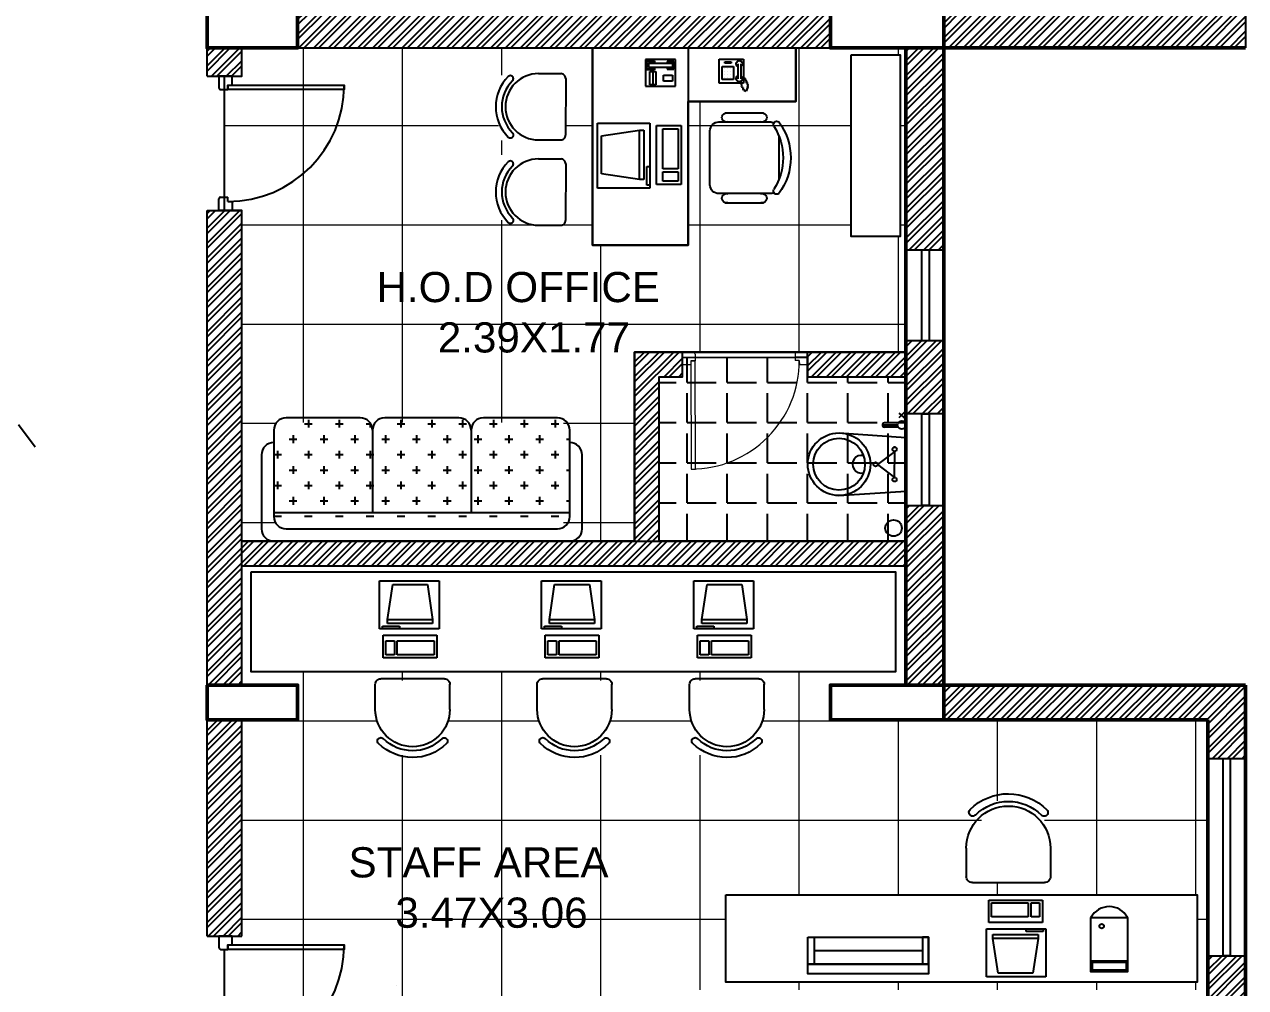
# Model space of a CAD drawing. Header units: millimetres. Extents: x 1521 to 3683, y 1649 to 3322.
# Drawn here: x 1620.914 to 1625.302, y 1663.918 to 1667.378 of the extents above; entities that cross this region are included whole.
import ezdxf

# ---------------------------------------------------------------- set-up
doc = ezdxf.new("R2010")
doc.units = ezdxf.units.MM
doc.header["$LTSCALE"] = 0.1
doc.linetypes.add('DASHED2', pattern=[0.375, 0.25, -0.125])
for name, color, linetype, lineweight in [('COL', 1, 'Continuous', 50), ('DOOR', 8, 'Continuous', 15), ('plan wall', 7, 'Continuous', 25), ('WALL', 7, 'Continuous', 50)]:
    doc.layers.add(name, color=color, linetype=linetype, lineweight=lineweight)
doc.styles.add('ATTR', font='romans.shx', dxfattribs={"width": 0.8, "height": 2.52})
doc.styles.add('WORKING', font='ARIALN.TTF')
pattern_1 = [(45, (959.437575, 807.466503), (-0.0265249055, 0.0265249055), []), (45, (959.437575, 807.48526), (-0.0265249055, 0.0265249055), [])]
pattern_2 = [(0, (959.43757, 807.4665), (0, 0.35636287), []), (90, (959.43757, 807.4665), (-0.35636287, 0), [])]

# ---------------------------------------------------------------- blocks, each defined once
blk = doc.blocks.new('RECTANG')
for p, q in [((1, 1), (0, 1)), ((0, 1), (0, 0)), ((1, 0), (1, 1)), ((0, 0), (1, 0))]:
    blk.add_line(p, q)
blk = doc.blocks.new('IBMAT', base_point=(61, 306))
for p, q in [((75, 307), (75, 306)), ((81, 307), (75, 307)), ((81, 306), (81, 307))]:
    blk.add_line(p, q)
at = {"xscale": 21, "yscale": 17, "zscale": 21}
blk.add_blockref('RECTANG', (61, 306), dxfattribs=at)
blk = doc.blocks.new('KEYBOARD', base_point=(60, 294))
for p, xscale, yscale, zscale in [((60, 294), 19, 8, 19), ((61, 295), 13, 5, 13), ((75, 295), 3, 5, 3)]:
    blk.add_blockref('RECTANG', p, dxfattribs=dict(xscale=xscale, yscale=yscale, zscale=zscale))
blk = doc.blocks.new('COMPUTER')
for p, q in [((-6.64, 16.23), (-8.5, 3.5)), ((6.08, 16.23), (-6.64, 16.23)), ((8, 3.5), (6.08, 16.23)), ((-8.5, 3.5), (-8.5, 2.04)), ((8, 3.5), (-8.5, 3.5)), ((-8.5, 2.04), (8, 2.04)), ((8, 2.04), (8, 3.5))]:
    blk.add_line(p, q)
at = {"xscale": 1.033846153846152, "yscale": 1.033846153846152, "zscale": 1.033846153846152}
for name, p in [('IBMAT', (-10.86, 0)), ('KEYBOARD', (-10.05, -10.5))]:
    blk.add_blockref(name, p, dxfattribs=at)
blk = doc.blocks.new('DESK2')
for p, q in [((33, 0), (-33, 0)), ((-33, 0), (-33, -68)), ((33, -32), (33, 0)), ((-33, -32), (33, -32)), ((-15, -68), (-15, -32)), ((-33, -68), (-15, -68))]:
    blk.add_line(p, q)
blk = doc.blocks.new('CHAIR7')
for p, q in [((5.12, 15.04), (17.88, 15.04)), ((0, 9), (0, -9)), ((20, 12), (3, 12)), ((23, -7.44), (23, 7.44)), ((3, -12), (20, -12)), ((5.12, -15), (17.88, -15))]:
    blk.add_line(p, q)
for centre, radius, start, end in [((5.56, 13.54), 1.56, 73.7398, 286.2602), ((17.44, 13.54), 1.56, 253.7398, 106.2602), ((3, 9), 3, 90, 180), ((20, 9), 3, 62.4156, 90), ((22.34, 11.12), 1.1, 53.3099, 212.0274), ((4.82, 0), 19.64, 327.5758, 32.4242), ((7, 0), 20, 323.1301, 36.8699), ((3, -9), 3, 180, 270), ((5.56, -13.5), 1.56, 73.7398, 286.2602), ((17.44, -13.5), 1.56, 253.7398, 106.2602), ((20, -9), 3, 270, 297.5844), ((22.34, -11.12), 1.1, 147.9726, 306.6901)]:
    blk.add_arc(centre, radius, start, end)
blk = doc.blocks.new('FNPHONE')
for p, q in [((-7.29, 6.54), (-7.29, 1.54)), ((-6.29, 6.54), (-6.29, 1.54)), ((-3.87, 4.85), (-3.87, 4.85)), ((-2.94, 4.85), (-2.94, 4.85)), ((-2, 4.85), (-2, 4.85)), ((-9.1, 0.22), (-9.7, 0.02)), ((-8.9, 0.62), (-9.5, 0.42)), ((-8.7, 1.02), (-9.3, 0.82)), ((-8.5, 1.42), (-9.1, 1.22)), ((-8.3, 1.82), (-8.9, 1.62)), ((-7.14, 0.56), (-7.5, -0.58)), ((-3.87, 3.91), (-3.87, 3.91)), ((-3.87, 2.97), (-3.87, 2.97)), ((-3.87, 2.03), (-3.87, 2.03)), ((-2.94, 3.91), (-2.94, 3.91)), ((-2.94, 2.97), (-2.94, 2.97)), ((-2.94, 2.03), (-2.94, 2.03)), ((-2, 3.91), (-2, 3.91)), ((-2, 2.97), (-2, 2.97)), ((-2, 2.03), (-2, 2.03)), ((-9.3, -0.18), (-9.9, -0.38)), ((-9.3, -0.58), (-9.9, -0.78)), ((-9.3, -0.98), (-9.9, -1.18)), ((-9.3, -1.38), (-9.9, -1.58)), ((-9.1, -1.78), (-9.7, -1.98)), ((-8.9, -2.18), (-9.5, -2.38)), ((-8.43, -2.46), (-9.03, -2.66)), ((-7.9, -1.98), (-8.5, -2.18)), ((-7.7, -1.58), (-8.3, -1.78)), ((-7.5, -1.18), (-8.1, -1.38)), ((-7.3, -0.78), (-7.9, -0.98))]:
    blk.add_line(p, q)
for centre, start, end in [((-6.79, 6.54), 298.4915, 241.5085), ((-6.79, 1.54), 118.4915, 61.5085)]:
    blk.add_arc(centre, 1.05, start, end)
for p, xscale, yscale, zscale in [((-8.21, 0), 8.20528234483245, 8.104073169521023, 8.20528234483245), ((-4.81, 1.25), 3.75, 4.375, 3.75), ((-4.03, 6.72), 2.03125, 0.46875, 2.03125)]:
    blk.add_blockref('RECTANG', p, dxfattribs=dict(xscale=xscale, yscale=yscale, zscale=zscale))
blk = doc.blocks.new('http...pointasearch.autodesk.com.GeneralSymbolsCatalog.idropxml.MULTI_LINE_TELEPHONE.xml.MULTI_LINE_TELEPHONE')
for p, q in [((-4.5, 0), (4.5, 0)), ((-4.5, -10), (-4.5, 0)), ((4.5, 0), (4.5, -10)), ((-4, -0.5), (-4, -3)), ((-4, -3), (-3.25, -3)), ((-1.25, -0.5), (-3.75, -0.5)), ((-3.75, -0.5), (-3.75, -2.75)), ((-3.75, -2.75), (-3.25, -2.75)), ((-3.25, -1), (-1.75, -1)), ((-3.25, -1), (-3.25, -9)), ((-1.75, -9), (-1.75, -1)), ((-1.75, -2.75), (-1.25, -2.75)), ((-1.75, -3), (-1, -3)), ((-1.25, -2.75), (-1.25, -0.5)), ((-1, -3), (-1, -0.5)), ((-0.5, -1.5), (-0.5, -3.5)), ((4, -1.5), (-0.5, -1.5)), ((-0.5, -2.5), (4, -2.5)), ((-0.5, -3.5), (4, -3.5)), ((4, -3.5), (4, -1.5)), ((-3.75, -9.5), (-3.75, -7.25)), ((-3.75, -7.25), (-3.25, -7.25)), ((-1.75, -7.25), (-1.25, -7.25)), ((-1.25, -7.25), (-1.25, -9.5)), ((0.75, -6), (0.75, -9)), ((2.75, -6), (0.75, -6)), ((2.75, -9), (2.75, -6)), ((4.5, -10), (-4.5, -10)), ((-1.25, -9.5), (-3.75, -9.5)), ((-3.25, -9), (-1.75, -9)), ((0.75, -9), (2.75, -9))]:
    blk.add_line(p, q)
at = {"style": 'ATTR', "width": 0.8, "flags": 9}
blk.add_attdef('ESTCODE', (0, 0), '', height=0.0000256, dxfattribs=at)
blk = doc.blocks.new('chair cor')
for p, q in [((-27.5, 22.5), (-27.5, 4)), ((27.5, 22.5), (27.5, 4)), ((23.5, 0), (-23.5, 0))]:
    blk.add_line(p, q)
for centre, radius, start, end in [((0, 22.5), 35.5, 45.10271, 135.10271), ((0, 22.5), 27.5, 0, 180), ((0, 22.5), 30.5, 45.11955, 135.11955), ((-23.38, 45.79), 2.5, 135, 315.22099), ((23.29, 45.88), 2.5, 225, 45.11049), ((-23.5, 4), 4, 179.6528, 270), ((23.5, 4), 4, 270, 0.3472)]:
    blk.add_arc(centre, radius, start, end)
blk = doc.blocks.new('D75')
at = {"layer": 'DOOR'}
for p, q in [((0.05, 0.7), (0.05, 0.675)), ((0.05, 0.7), (0.075, 0.7)), ((0.05, 0.05), (0.05, 0.075)), ((0.05, 0.05), (0.075, 0.05))]:
    blk.add_line(p, q, dxfattribs=at)
for points in [[(0.075, 0.7), (0.075, 0.75), (0, 0.75), (0, 0.685)], [(0.01, 0.675), (0.05, 0.675)], [(0.01, 0.075), (0.05, 0.075)], [(0.075, 0.05), (0.075, 0), (0, 0), (0, 0.065)]]:
    blk.add_lwpolyline(points, dxfattribs=at)
blk.add_lwpolyline([(0.05, 0.075), (0.05, 0.05), (0.7, 0.05), (0.7, 0.075)], close=True, dxfattribs=at)
for centre, radius, start, end in [((0.01, 0.685), 0.01, 180, 270), ((0.05, 0.05), 0.65, 0, 90), ((0.01, 0.065), 0.01, 90, 180)]:
    blk.add_arc(centre, radius, start, end, dxfattribs=at)

msp = doc.modelspace()

# ---------------------------------------------------------------- hatches: boundary and pattern name
h = msp.add_hatch()
h.set_pattern_fill('STEEL', color=256, scale=0.011815, style=0)
h.set_pattern_definition(pattern_1)
h.paths.add_polyline_path([(1625.3021, 1669.5359), (1625.1662, 1669.5359), (1625.1662, 1668.8885), (1625.3021, 1668.8885)])
h.paths.add_polyline_path([(1625.3021, 1667.9122), (1625.1662, 1667.9122), (1625.1662, 1667.4182), (1624.2173, 1667.4182), (1624.2173, 1667.2934), (1625.3021, 1667.2934)])
h.paths.add_polyline_path([(1623.8105, 1667.4182), (1621.8959, 1667.4182), (1621.8959, 1667.2934), (1622.9552, 1667.2934), (1623.6856, 1667.2934), (1623.8105, 1667.2934)])
h.paths.add_polyline_path([(1621.6952, 1667.2934), (1621.5705, 1667.2934), (1621.5705, 1667.1915), (1621.6952, 1667.1915)])
h.paths.add_polyline_path([(1621.6952, 1667.4561), (1621.5705, 1667.4561), (1621.5705, 1667.4182), (1621.6952, 1667.4182)])
h.paths.add_polyline_path([(1624.2173, 1667.2934), (1624.0815, 1667.2934), (1624.0815, 1666.5684), (1624.2173, 1666.5684)])
h.paths.add_polyline_path([(1624.2173, 1666.2415), (1624.0815, 1666.2415), (1624.0815, 1666.2006), (1624.0815, 1665.979), (1624.2173, 1665.979)])
h.paths.add_polyline_path([(1624.0815, 1666.2006), (1623.7285, 1666.2006), (1623.7286, 1666.1557), (1623.7285, 1666.1557), (1623.7285, 1666.112), (1624.0815, 1666.112)])
h.paths.add_polyline_path([(1623.2792, 1666.1815), (1623.2793, 1666.1815), (1623.2792, 1666.2006), (1623.1067, 1666.2006), (1623.1067, 1665.5212), (1623.1954, 1665.5212), (1623.1954, 1666.112), (1623.2792, 1666.112)])
h.paths.add_polyline_path([(1621.6952, 1666.7093), (1621.6369, 1666.7093), (1621.5705, 1666.7093), (1621.5705, 1665.0046), (1621.6952, 1665.0046), (1621.6952, 1665.0514)])
h.paths.add_polyline_path([(1624.0815, 1665.5212), (1623.1954, 1665.5212), (1621.6952, 1665.5212), (1621.6952, 1665.4326), (1624.0815, 1665.4326)])
at = {"lineweight": 0}
h = msp.add_hatch(dxfattribs=at)
h.set_pattern_fill('NET', color=9, scale=0.11224, style=0)
h.set_pattern_definition(pattern_2)
h.paths.add_polyline_path([(1623.8844, 1667.2685), (1624.0606, 1667.2685), (1624.0606, 1666.6162), (1623.8844, 1666.6162)])
h.paths.add_polyline_path([(1622.6518, 1666.9605), (1622.6174, 1666.9605), (1622.6174, 1667.195), (1622.6518, 1667.195)])
h.paths.add_polyline_path([(1622.6518, 1667.0464), (1622.6518, 1667.0121), (1622.8589, 1667.0121), (1622.8589, 1667.0464)])
h.paths.add_polyline_path([(1622.6115, 1666.9085), (1622.6458, 1666.9085), (1622.6458, 1666.6741), (1622.6115, 1666.6741)])
h.paths.add_polyline_path([(1621.8196, 1665.5212), (1621.8196, 1665.9472), (1622.8507, 1665.9472), (1622.8507, 1665.5212), (1623.1067, 1665.5212), (1623.1067, 1666.2006), (1624.0815, 1666.2006), (1624.0815, 1667.2934), (1623.6856, 1667.2934), (1623.6856, 1667.1001), (1623.2989, 1667.1001), (1623.2989, 1666.5845), (1622.9552, 1666.5845), (1622.9552, 1667.2934), (1621.6952, 1667.2934), (1621.6952, 1667.1915), (1621.6328, 1667.1915), (1621.6369, 1666.7093), (1621.6952, 1666.7093), (1621.6952, 1665.5212)])
h = msp.add_hatch()
h.set_pattern_fill('ANGLE', color=9, scale=0.020676, style=0)
h.set_pattern_definition([(0, (684.8491, 958.43004), (0, 0.144420742), [0.105033267, -0.039387475]), (90, (684.8491, 958.43004), (-0.144420742, 0), [0.105033267, -0.039387475])])
h.paths.add_polyline_path([(1623.2792, 1666.1815), (1623.6836, 1666.1825), (1623.7285, 1666.1826), (1623.7285, 1666.112), (1624.0815, 1666.112), (1624.0815, 1665.5212), (1623.1954, 1665.5212), (1623.1954, 1666.112), (1623.2792, 1666.112)])
h = msp.add_hatch()
h.set_pattern_fill('STEEL', color=256, scale=0.011815, style=0)
h.set_pattern_definition(pattern_1)
h.paths.add_polyline_path([(1625.3021, 1665.0046), (1624.2173, 1665.0046), (1624.2173, 1664.8798), (1625.1662, 1664.8798), (1625.1662, 1664.7412), (1625.3021, 1664.7412)])
h.paths.add_polyline_path([(1624.2173, 1665.6491), (1624.0815, 1665.6491), (1624.0815, 1665.5212), (1624.0815, 1665.0046), (1624.2173, 1665.0046)])
h.paths.add_polyline_path([(1621.6952, 1664.8798), (1621.5705, 1664.8798), (1621.5705, 1664.103), (1621.6952, 1664.103)])
h = msp.add_hatch(dxfattribs=at)
h.set_pattern_fill('NET', color=9, scale=0.11224, style=0)
h.set_pattern_definition(pattern_2)
h.paths.add_polyline_path([(1622.4377, 1664.7525), (1622.1805, 1664.7525), (1622.1805, 1665.0208), (1622.4377, 1665.0208)])
h.paths.add_polyline_path([(1622.7624, 1665.0208), (1623.0196, 1665.0208), (1623.0196, 1664.7525), (1622.7624, 1664.7525)])
h.paths.add_polyline_path([(1623.5672, 1664.7525), (1623.31, 1664.7525), (1623.31, 1665.0208), (1623.5672, 1665.0208)])
h.paths.add_polyline_path([(1624.579, 1664.295), (1624.3526, 1664.295), (1624.3526, 1664.5881), (1624.579, 1664.5881)])
h.paths.add_polyline_path([(1622.9701, 1662.4442), (1622.9701, 1662.8008), (1623.3131, 1662.8008), (1623.3131, 1662.4442)])
h.paths.add_polyline_path([(1621.795, 1662.374), (1621.795, 1662.8484), (1622.8584, 1662.8484), (1622.8584, 1662.374), (1623.335, 1662.374), (1623.335, 1663.9099), (1625.1662, 1663.9099), (1625.1662, 1664.8798), (1623.8105, 1664.8798), (1623.8105, 1665.0514), (1621.6952, 1665.0514), (1621.6952, 1665.0046), (1621.8959, 1665.0046), (1621.8959, 1664.8798), (1621.6952, 1664.8798), (1621.6952, 1662.374)])
h.paths.add_polyline_path([(1623.4347, 1663.9367), (1623.4347, 1664.251), (1625.1287, 1664.251), (1625.1287, 1663.9367)])
h = msp.add_hatch()
h.set_pattern_fill('STEEL', color=256, scale=0.011815, style=0)
h.set_pattern_definition(pattern_1)
h.paths.add_polyline_path([(1625.3021, 1664.0323), (1625.1662, 1664.0323), (1625.1662, 1663.9099), (1625.1662, 1663.4902), (1625.3021, 1663.4902)])

# ---------------------------------------------------------------- linework, layer by layer
for p, q in [((1625.3021, 1671.0414), (1625.3021, 1667.2934)), ((1625.3021, 1671.0414), (1625.3021, 1667.2934)), ((1621.5705, 1667.1915), (1621.5705, 1667.2934)), ((1621.6952, 1667.1915), (1621.6952, 1667.2934)), ((1621.8959, 1667.2934), (1623.8105, 1667.2934)), ((1625.3021, 1667.2934), (1624.2173, 1667.2934)), ((1624.2173, 1667.2934), (1624.2173, 1665.0046)), ((1621.5705, 1667.1915), (1621.6952, 1667.1915)), ((1621.645, 1667.1593), (1621.645, 1667.1432)), ((1621.645, 1667.1593), (1621.661, 1667.1593)), ((1621.645, 1666.7415), (1621.645, 1666.7575)), ((1621.645, 1666.7415), (1621.661, 1666.7415)), ((1621.5705, 1664.8798), (1621.5705, 1666.7093)), ((1621.5705, 1666.7093), (1621.6952, 1666.7093)), ((1621.6952, 1665.0046), (1621.6952, 1666.7093)), ((1623.1067, 1666.2006), (1624.0815, 1666.2006)), ((1623.1067, 1665.5212), (1623.1067, 1666.2006)), ((1623.2792, 1666.112), (1623.2792, 1666.2006)), ((1623.7285, 1666.112), (1623.7285, 1666.2006)), ((1623.1954, 1666.112), (1623.2792, 1666.112)), ((1623.1954, 1665.5212), (1623.1954, 1666.112)), ((1623.7285, 1666.112), (1624.0815, 1666.112)), ((1621.6952, 1665.5212), (1624.0815, 1665.5212)), ((1621.6952, 1665.4326), (1624.0815, 1665.4326)), ((1624.2173, 1665.0046), (1625.3021, 1665.0046)), ((1625.3021, 1665.0046), (1625.3021, 1659.662)), ((1621.5705, 1664.103), (1621.5705, 1664.8798)), ((1621.6952, 1664.103), (1621.6952, 1664.8798)), ((1621.5705, 1664.103), (1621.6952, 1664.103)), ((1621.6321, 1664.0548), (1621.6321, 1663.2512)), ((1621.645, 1664.0709), (1621.645, 1664.0548)), ((1621.645, 1664.0709), (1621.661, 1664.0709)), ((1623.7519, 1664.0506), (1624.1406, 1664.0506)), ((1622.2524, 1663.9257), (1622.2524, 1663.9257))]:
    msp.add_line(p, q)
at = {"linetype": 'DASHED2'}
msp.add_line((1620.8923, 1665.9403), (1620.9615, 1665.8476), dxfattribs=at)
at = {"linetype": 'Continuous'}
for p, q in [((1622.1204, 1665.9643), (1621.8546, 1665.9643)), ((1621.9209, 1665.943), (1621.9486, 1665.943)), ((1621.9347, 1665.9569), (1621.9347, 1665.9292)), ((1622.0316, 1665.943), (1622.0593, 1665.943)), ((1622.0455, 1665.9569), (1622.0455, 1665.9292)), ((1622.1424, 1665.943), (1622.1582, 1665.943)), ((1622.1562, 1665.9461), (1622.1562, 1665.9292)), ((1622.4749, 1665.9643), (1622.209, 1665.9643)), ((1622.2532, 1665.943), (1622.2808, 1665.943)), ((1622.267, 1665.9569), (1622.267, 1665.9292)), ((1622.3639, 1665.943), (1622.3916, 1665.943)), ((1622.3778, 1665.9569), (1622.3778, 1665.9292)), ((1622.4747, 1665.943), (1622.5024, 1665.943)), ((1622.4885, 1665.9569), (1622.4885, 1665.9292)), ((1622.8293, 1665.9643), (1622.5635, 1665.9643)), ((1622.5854, 1665.943), (1622.6131, 1665.943)), ((1622.5993, 1665.9569), (1622.5993, 1665.9292)), ((1622.6962, 1665.943), (1622.7239, 1665.943)), ((1622.7101, 1665.9569), (1622.7101, 1665.9292)), ((1622.807, 1665.943), (1622.8347, 1665.943)), ((1622.8208, 1665.9569), (1622.8208, 1665.9292)), ((1621.8103, 1665.92), (1621.8103, 1665.6098)), ((1621.8793, 1665.9015), (1621.8793, 1665.8738)), ((1621.9901, 1665.9015), (1621.9901, 1665.8738)), ((1622.1009, 1665.9015), (1622.1009, 1665.8738)), ((1622.1647, 1665.92), (1622.1647, 1665.6246)), ((1622.2116, 1665.9015), (1622.2116, 1665.8738)), ((1622.3224, 1665.9015), (1622.3224, 1665.8738)), ((1622.4331, 1665.9015), (1622.4331, 1665.8738)), ((1622.5192, 1665.92), (1622.5192, 1665.6246)), ((1622.5439, 1665.9015), (1622.5439, 1665.8738)), ((1622.6547, 1665.9015), (1622.6547, 1665.8738)), ((1622.7654, 1665.9015), (1622.7654, 1665.8738)), ((1622.8736, 1665.6098), (1622.8736, 1665.92)), ((1621.8103, 1665.8757), (1621.8103, 1665.8757)), ((1621.8655, 1665.8877), (1621.8932, 1665.8877)), ((1621.9762, 1665.8877), (1622.0039, 1665.8877)), ((1622.087, 1665.8877), (1622.1147, 1665.8877)), ((1622.1978, 1665.8877), (1622.2255, 1665.8877)), ((1622.3085, 1665.8877), (1622.3362, 1665.8877)), ((1622.4193, 1665.8877), (1622.447, 1665.8877)), ((1622.5301, 1665.8877), (1622.5578, 1665.8877)), ((1622.6408, 1665.8877), (1622.6685, 1665.8877)), ((1622.7516, 1665.8877), (1622.7793, 1665.8877)), ((1622.8624, 1665.8877), (1622.8736, 1665.8877)), ((1622.8736, 1665.8757), (1622.8736, 1665.8757)), ((1621.766, 1665.8314), (1621.766, 1665.5655)), ((1621.8103, 1665.8323), (1621.8378, 1665.8323)), ((1621.8239, 1665.8461), (1621.8239, 1665.8184)), ((1621.9209, 1665.8323), (1621.9486, 1665.8323)), ((1621.9347, 1665.8461), (1621.9347, 1665.8184)), ((1622.0316, 1665.8323), (1622.0593, 1665.8323)), ((1622.0455, 1665.8461), (1622.0455, 1665.8184)), ((1622.1424, 1665.8323), (1622.1701, 1665.8323)), ((1622.1562, 1665.8461), (1622.1562, 1665.8184)), ((1622.2532, 1665.8323), (1622.2808, 1665.8323)), ((1622.267, 1665.8461), (1622.267, 1665.8184)), ((1622.3639, 1665.8323), (1622.3916, 1665.8323)), ((1622.3778, 1665.8461), (1622.3778, 1665.8184)), ((1622.4747, 1665.8323), (1622.5024, 1665.8323)), ((1622.4885, 1665.8461), (1622.4885, 1665.8184)), ((1622.5854, 1665.8323), (1622.6131, 1665.8323)), ((1622.5993, 1665.8461), (1622.5993, 1665.8184)), ((1622.6962, 1665.8323), (1622.7239, 1665.8323)), ((1622.7101, 1665.8461), (1622.7101, 1665.8184)), ((1622.807, 1665.8323), (1622.8347, 1665.8323)), ((1622.8208, 1665.8461), (1622.8208, 1665.8184)), ((1622.9179, 1665.5655), (1622.9179, 1665.8314)), ((1621.8655, 1665.7769), (1621.8932, 1665.7769)), ((1621.8793, 1665.7907), (1621.8793, 1665.763)), ((1621.9762, 1665.7769), (1622.0039, 1665.7769)), ((1621.9901, 1665.7907), (1621.9901, 1665.763)), ((1622.087, 1665.7769), (1622.1147, 1665.7769)), ((1622.1009, 1665.7907), (1622.1009, 1665.763)), ((1622.1978, 1665.7769), (1622.2255, 1665.7769)), ((1622.2116, 1665.7907), (1622.2116, 1665.763)), ((1622.3085, 1665.7769), (1622.3362, 1665.7769)), ((1622.3224, 1665.7907), (1622.3224, 1665.763)), ((1622.4193, 1665.7769), (1622.447, 1665.7769)), ((1622.4331, 1665.7907), (1622.4331, 1665.763)), ((1622.5301, 1665.7769), (1622.5578, 1665.7769)), ((1622.5439, 1665.7907), (1622.5439, 1665.763)), ((1622.6408, 1665.7769), (1622.6685, 1665.7769)), ((1622.6547, 1665.7907), (1622.6547, 1665.763)), ((1622.7516, 1665.7769), (1622.7793, 1665.7769)), ((1622.7654, 1665.7907), (1622.7654, 1665.763)), ((1622.8624, 1665.7769), (1622.8736, 1665.7769)), ((1621.8103, 1665.7215), (1621.8378, 1665.7215)), ((1621.8239, 1665.7354), (1621.8239, 1665.7077)), ((1621.9209, 1665.7215), (1621.9486, 1665.7215)), ((1621.9347, 1665.7354), (1621.9347, 1665.7077)), ((1622.0316, 1665.7215), (1622.0593, 1665.7215)), ((1622.0455, 1665.7354), (1622.0455, 1665.7077)), ((1622.1424, 1665.7215), (1622.1701, 1665.7215)), ((1622.1562, 1665.7354), (1622.1562, 1665.7077)), ((1622.2532, 1665.7215), (1622.2808, 1665.7215)), ((1622.267, 1665.7354), (1622.267, 1665.7077)), ((1622.3639, 1665.7215), (1622.3916, 1665.7215)), ((1622.3778, 1665.7354), (1622.3778, 1665.7077)), ((1622.4747, 1665.7215), (1622.5024, 1665.7215)), ((1622.4885, 1665.7354), (1622.4885, 1665.7077)), ((1622.5854, 1665.7215), (1622.6131, 1665.7215)), ((1622.5993, 1665.7354), (1622.5993, 1665.7077)), ((1622.6962, 1665.7215), (1622.7239, 1665.7215)), ((1622.7101, 1665.7354), (1622.7101, 1665.7077)), ((1622.807, 1665.7215), (1622.8347, 1665.7215)), ((1622.8208, 1665.7354), (1622.8208, 1665.7077)), ((1621.8793, 1665.68), (1621.8793, 1665.6523)), ((1621.9901, 1665.68), (1621.9901, 1665.6523)), ((1622.1009, 1665.68), (1622.1009, 1665.6523)), ((1622.2116, 1665.68), (1622.2116, 1665.6523)), ((1622.3224, 1665.68), (1622.3224, 1665.6523)), ((1622.4331, 1665.68), (1622.4331, 1665.6523)), ((1622.5439, 1665.68), (1622.5439, 1665.6523)), ((1622.6547, 1665.68), (1622.6547, 1665.6523)), ((1622.7654, 1665.68), (1622.7654, 1665.6523)), ((1621.8655, 1665.6661), (1621.8932, 1665.6661)), ((1621.9762, 1665.6661), (1622.0039, 1665.6661)), ((1622.087, 1665.6661), (1622.1147, 1665.6661)), ((1622.1978, 1665.6661), (1622.2255, 1665.6661)), ((1622.3085, 1665.6661), (1622.3362, 1665.6661)), ((1622.4193, 1665.6661), (1622.447, 1665.6661)), ((1622.5301, 1665.6661), (1622.5578, 1665.6661)), ((1622.6408, 1665.6661), (1622.6685, 1665.6661)), ((1622.7516, 1665.6661), (1622.7793, 1665.6661)), ((1622.8624, 1665.6661), (1622.8736, 1665.6661)), ((1621.8103, 1665.6246), (1622.8736, 1665.6246)), ((1621.8103, 1665.6107), (1621.8378, 1665.6107)), ((1621.9209, 1665.6107), (1621.9486, 1665.6107)), ((1622.0316, 1665.6107), (1622.0593, 1665.6107)), ((1622.1424, 1665.6107), (1622.1701, 1665.6107)), ((1622.2532, 1665.6107), (1622.2808, 1665.6107)), ((1622.3639, 1665.6107), (1622.3916, 1665.6107)), ((1622.4747, 1665.6107), (1622.5024, 1665.6107)), ((1622.5854, 1665.6107), (1622.6131, 1665.6107)), ((1622.6962, 1665.6107), (1622.7239, 1665.6107)), ((1622.807, 1665.6107), (1622.8347, 1665.6107)), ((1621.8546, 1665.5655), (1622.8293, 1665.5655)), ((1621.8103, 1665.5212), (1622.8736, 1665.5212))]:
    msp.add_line(p, q, dxfattribs=at)
at = {"lineweight": 25}
msp.add_line((1624.0436, 1665.8587), (1624.0383, 1665.8587), dxfattribs=at)
at = {"color": 253}
for p, q in [((1625.1662, 1664.7412), (1625.3021, 1664.7412)), ((1625.1662, 1664.0323), (1625.3021, 1664.0323))]:
    msp.add_line(p, q, dxfattribs=at)
for points in [[(1621.6952, 1667.2934), (1622.9552, 1667.2934), (1622.9552, 1666.5845), (1623.2989, 1666.5845), (1623.2989, 1667.1001), (1623.6856, 1667.1001), (1623.6856, 1667.2934), (1624.0815, 1667.2934), (1624.0815, 1666.2006), (1623.1067, 1666.2006), (1623.1067, 1665.5212), (1621.6952, 1665.5212), (1621.6952, 1666.7093), (1621.6328, 1666.7093), (1621.6328, 1667.1915), (1621.6952, 1667.1915), (1621.6952, 1667.2934)], [(1621.661, 1667.1593), (1621.661, 1667.1915), (1621.6128, 1667.1915), (1621.6128, 1667.1497)], [(1621.6192, 1667.1432), (1621.645, 1667.1432)], [(1621.661, 1666.7415), (1621.661, 1666.7093), (1621.6128, 1666.7093), (1621.6128, 1666.7511)], [(1621.6192, 1666.7575), (1621.645, 1666.7575)], [(1623.2792, 1666.1815), (1623.6836, 1666.1825), (1623.7285, 1666.1826), (1623.7285, 1666.112), (1624.0815, 1666.112), (1624.0815, 1665.5212), (1623.1954, 1665.5212), (1623.1954, 1666.112), (1623.2792, 1666.112), (1623.2792, 1666.1815)], [(1621.661, 1664.0709), (1621.661, 1664.103), (1621.6128, 1664.103), (1621.6128, 1664.0612)], [(1621.6192, 1664.0548), (1621.645, 1664.0548)]]:
    msp.add_lwpolyline(points)
for points in [[(1623.8844, 1667.2685), (1624.0606, 1667.2685), (1624.0606, 1666.6162), (1623.8844, 1666.6162)], [(1621.645, 1667.1432), (1621.645, 1667.1593), (1622.0628, 1667.1593), (1622.0628, 1667.1432)], [(1621.7284, 1665.4108), (1624.0444, 1665.4108), (1624.0444, 1665.0514), (1621.7284, 1665.0514)], [(1621.7284, 1665.4108), (1624.0444, 1665.4108), (1624.0444, 1665.0514), (1621.7284, 1665.0514)], [(1623.4347, 1664.251), (1625.1287, 1664.251), (1625.1287, 1663.9367), (1623.4347, 1663.9367)], [(1623.4347, 1664.251), (1625.1287, 1664.251), (1625.1287, 1663.9367), (1623.4347, 1663.9367)], [(1624.7465, 1664.1697), (1624.8779, 1664.1697), (1624.8779, 1663.9749), (1624.7465, 1663.9749)], [(1624.7465, 1664.1697), (1624.8779, 1664.1697), (1624.8779, 1664.0126), (1624.7465, 1664.0126)], [(1623.7293, 1664.099), (1624.1633, 1664.099), (1624.1633, 1664.0022), (1623.7293, 1664.0022)], [(1623.7293, 1664.099), (1623.7519, 1664.099), (1623.7519, 1664.0022), (1623.7293, 1664.0022)], [(1624.1633, 1664.099), (1624.1406, 1664.099), (1624.1406, 1664.0022), (1624.1633, 1664.0022)], [(1621.645, 1664.0548), (1621.645, 1664.0709), (1622.0628, 1664.0709), (1622.0628, 1664.0548)], [(1624.752, 1664.0089), (1624.873, 1664.0089), (1624.873, 1663.9797), (1624.752, 1663.9797)], [(1623.7293, 1664.0022), (1624.1633, 1664.0022), (1624.1633, 1663.9672), (1623.7293, 1663.9672)]]:
    msp.add_lwpolyline(points, close=True)
for points in [[(1624.0815, 1666.5684), (1624.2173, 1666.5684), (1624.2173, 1666.2415), (1624.0815, 1666.2415)], [(1624.1393, 1666.5684), (1624.1646, 1666.5684), (1624.1646, 1666.2415), (1624.1393, 1666.2415)], [(1624.0815, 1665.6491), (1624.2173, 1665.6491), (1624.2173, 1665.979), (1624.0815, 1665.979)], [(1624.1393, 1665.979), (1624.1646, 1665.979), (1624.1646, 1665.6491), (1624.1393, 1665.6491)], [(1625.2216, 1664.7412), (1625.2468, 1664.7412), (1625.2468, 1664.0323), (1625.2216, 1664.0323)]]:
    msp.add_lwpolyline(points, close=True, dxfattribs=at)
msp.add_circle((1624.7851, 1664.1383), 0.00809)
for centre, radius, start, end in [((1621.6192, 1667.1497), 0.00643, 180, 270), ((1621.645, 1667.1593), 0.4179, 270, 0), ((1621.6192, 1666.7511), 0.00643, 90, 180), ((1624.8122, 1664.1332), 0.0752, 29.0501, 150.9499), ((1621.6192, 1664.0612), 0.00643, 180, 270), ((1621.645, 1664.0709), 0.4179, 270, 0)]:
    msp.add_arc(centre, radius, start, end)
at = {"linetype": 'Continuous'}
for centre, start, end in [((1621.8546, 1665.92), 90, 180), ((1622.1204, 1665.92), 0, 90), ((1622.209, 1665.92), 90, 180), ((1622.4749, 1665.92), 0, 90), ((1622.4749, 1665.92), 0, 90), ((1622.5635, 1665.92), 90, 180), ((1622.5635, 1665.92), 90, 180), ((1622.8293, 1665.92), 0, 90), ((1621.8103, 1665.8314), 90, 180), ((1622.8736, 1665.8314), 0, 90), ((1621.8546, 1665.6098), 180, 270), ((1622.8293, 1665.6098), 270, 0), ((1621.8103, 1665.5655), 180, 270), ((1622.8736, 1665.5655), 270, 0)]:
    msp.add_arc(centre, 0.0443, start, end, dxfattribs=at)
at = {"layer": 'COL'}
for points in [[(1621.8959, 1667.4182), (1621.8959, 1667.2934), (1621.5705, 1667.2934), (1621.5705, 1667.4182)], [(1624.2173, 1667.4182), (1624.2173, 1667.2934), (1623.8105, 1667.2934), (1623.8105, 1667.4182)], [(1621.5705, 1665.0046), (1621.8959, 1665.0046), (1621.8959, 1664.8798), (1621.5705, 1664.8798)], [(1624.2173, 1665.0046), (1624.2173, 1664.8798), (1623.8105, 1664.8798), (1623.8105, 1665.0046)]]:
    msp.add_lwpolyline(points, close=True, dxfattribs=at)
at = {"layer": 'plan wall'}
for p, q in [((1624.0578, 1665.9653), (1624.0815, 1665.9897)), ((1624.0815, 1665.9602), (1624.0578, 1665.9808)), ((1624.0519, 1665.9384), (1623.997, 1665.9385)), ((1624.0539, 1665.9458), (1624.0031, 1665.9459)), ((1623.8417, 1665.91), (1624.0815, 1665.8938)), ((1624.0539, 1665.931), (1624.003, 1665.9311)), ((1624.0412, 1665.844), (1623.98, 1665.7973)), ((1624.0409, 1665.7504), (1624.0412, 1665.844)), ((1623.98, 1665.7973), (1624.0409, 1665.7504)), ((1623.8411, 1665.6853), (1624.0815, 1665.7004))]:
    msp.add_line(p, q, dxfattribs=at)
msp.add_circle((1624.0371, 1665.5683), 0.0295, dxfattribs=at)
for centre, major_axis, ratio, start_param, end_param in [((1624.0044, 1665.9385), (0.00738, 0.00032), 0.999966, 1.524714, 4.666306), ((1624.0667, 1665.9384), (-0.0148, 0.0003), 0.999968, 3.157287497747048, 9.440472804926635), ((1623.8414, 1665.7977), (0.1124, 0.0004), 0.999966, -0.006354705291457, 6.276830601888128), ((1623.8414, 1665.7977), (-0.0931, 0.002), 0.999966, 3.16012, 9.443305), ((1624.041, 1665.8516), (-0.00762, 0.00027), 0.999964, 3.173921, 9.457106), ((1623.9216, 1665.7975), (-0.0321, 0.0003), 0.999965, 4.485347, 8.095194), ((1623.9724, 1665.7974), (-0.00762, 0.00027), 0.999964, 3.173959, 9.457144), ((1624.0407, 1665.7428), (0.00753, 0.00123), 0.999965, -0.163951, 6.119234)]:
    msp.add_ellipse(centre, major_axis=major_axis, ratio=ratio, start_param=start_param, end_param=end_param, dxfattribs=at)
at = {"layer": 'WALL'}
for p, q in [((1624.2173, 1667.3368), (1624.2173, 1665.0046)), ((1624.0815, 1667.2934), (1624.0815, 1665.0046)), ((1624.2173, 1667.2934), (1625.3021, 1667.2934)), ((1624.2173, 1665.0046), (1625.3021, 1665.0046)), ((1625.3021, 1665.0046), (1625.3021, 1659.662)), ((1624.2173, 1664.8798), (1625.1662, 1664.8798)), ((1625.1662, 1664.8798), (1625.1662, 1659.7868))]:
    msp.add_line(p, q, dxfattribs=at)

# ---------------------------------------------------------------- block references
for name, p, xscale, yscale, zscale, rotation in [('DESK2', (1622.9552, 1666.939), -0.0107413646605892, 0.0107413646605892, 0.0107413646608803, 90), ('http...pointasearch.autodesk.com.GeneralSymbolsCatalog.idropxml.MULTI_LINE_TELEPHONE.xml.MULTI_LINE_TELEPHONE', (1623.1458, 1667.2036), -0.0107413646605892, 0.0107413646605892, 0.0107413646608803, 90), ('chair cor', (1622.8589, 1667.0816), 0.0043306532548386, 0.0043306532552379, 0.0043306532549962, 89.93649199057305), ('CHAIR7', (1623.3775, 1666.8985), -0.0107413646605892, 0.0107413646605892, 0.0107413646608803, 180), ('COMPUTER', (1623.1617, 1666.9061), -0.0107413646605892, 0.0107413646605892, 0.0107413646608803, 90), ('chair cor', (1622.8589, 1666.7752), 0.0043306532548386, 0.0043306532552379, 0.0043306532549962, 89.93649199057305), ('chair cor', (1622.3088, 1665.0266), -0.0048712791169692, 0.0048712791169692, 0.0048712791171633, 180), ('chair cor', (1622.8907, 1665.0266), -0.0048712791169692, 0.0048712791169692, 0.0048712791171633, 180), ('chair cor', (1623.4383, 1665.0266), -0.0048712791169692, 0.0048712791169692, 0.0048712791171633, 180), ('COMPUTER', (1624.4779, 1664.129), -0.0098418618395044, 0.0098418618395044, 0.0098418618395982, 180)]:
    msp.add_blockref(name, p, dxfattribs=dict(xscale=xscale, yscale=yscale, zscale=zscale, rotation=rotation))
for name, p, xscale, yscale, zscale in [('FNPHONE', (1623.4099, 1667.1661), -0.0107413646605892, 0.0107413646605892, 0.0107413646608803), ('COMPUTER', (1622.2973, 1665.2059), -0.0098418618395044, 0.0098418618395044, 0.0098418618395982), ('COMPUTER', (1622.8792, 1665.2059), -0.0098418618395044, 0.0098418618395044, 0.0098418618395982), ('COMPUTER', (1623.4268, 1665.2059), -0.0098418618395044, 0.0098418618395044, 0.0098418618395982)]:
    msp.add_blockref(name, p, dxfattribs=dict(xscale=xscale, yscale=yscale, zscale=zscale))
at = {"extrusion": (0, 0, -1), "xscale": 0.0054999771466555, "yscale": 0.0054999771466555, "zscale": -0.0054999771466571}
msp.add_blockref('chair cor', (-1624.4498, 1664.295), dxfattribs=at)
at = {"layer": 'DOOR', "xscale": 0.5990086221279105, "yscale": 0.5990086221277126, "zscale": 0.5990086221273982, "rotation": 270.1473645514255}
msp.add_blockref('D75', (1623.2792, 1666.1994), dxfattribs=at)

# ---------------------------------------------------------------- texts
at = {"ltscale": 0.2, "char_height": 0.108478, "width": 2.869906, "attachment_point": 1, "style": 'WORKING'}
for s, insert in [('\\pi0.9357;{\\f@Arial Unicode MS|b0|i0|c0|p34;H.O.D OFFICE\\P\\pi1.0297;   2.39X1.77}', (1621.2434, 1666.4884)), ('{\\f@Arial Unicode MS|b0|i0|c0|p34;STAFF AREA\\P    3.47X3.06}', (1622.0786, 1664.4219))]:
    msp.add_mtext(s, dxfattribs=dict(at, insert=insert))

doc.saveas('drawing.dxf')
